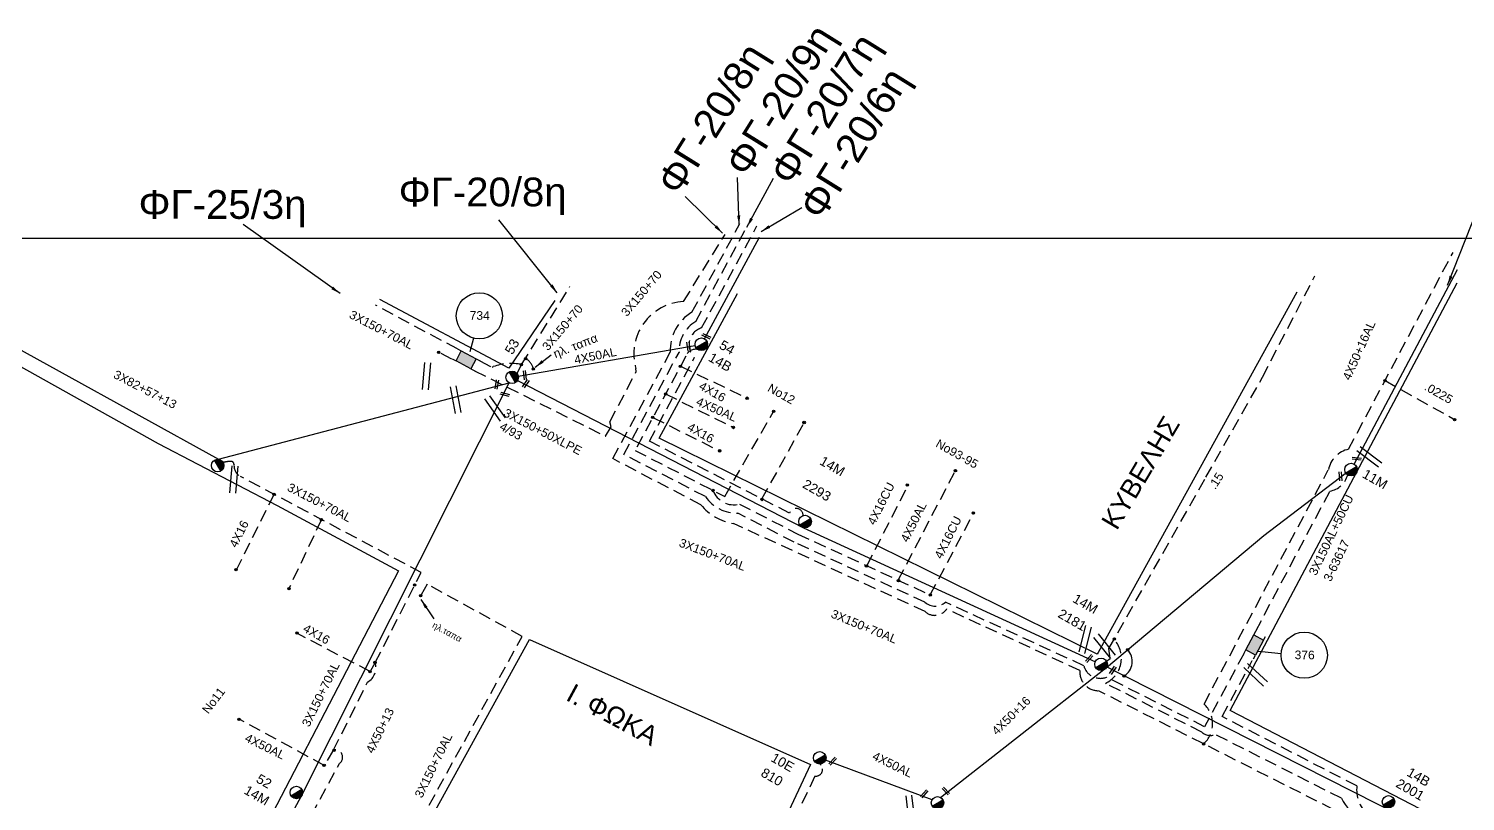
# Model space of a CAD drawing. Header units: millimetres. Extents: x 2087 to 5289, y 222 to 1137.
# Drawn here: x 2512.4 to 2662.3, y 730.5 to 811.2 of the extents above; entities that cross this region are included whole.
import ezdxf

# ---------------------------------------------------------------- set-up
doc = ezdxf.new("R2010")
doc.units = ezdxf.units.MM
doc.linetypes.add('DASHED', pattern=[19.05, 12.7, -6.35])
for name, color, linetype in [('Link Box 4 Διευθύνσεων', 7, 'Continuous'), ('Άγνωστα', 7, 'Continuous'), ('Γυμνά εναέρια ΧΤ και ΦΟΠ (3Φ)   4x50+16AL', 7, 'Continuous'), ('Εναέρια παροχή ΧΤ 4x16', 7, 'SYN_LINE'), ('Επιγραφές - Σχήματα', 7, 'Continuous'), ('Καλώδια ΧΤ   3x150+50CU', 7, 'DASHED'), ('Καλώδια ΧΤ   3x150+70 XLPE', 7, 'DASHED'), ('Καλώδια ΧΤ   3x150+70AL', 7, 'DASHED'), ('Καλώδια ΧΤ   3x150AL+50CU', 7, 'DASHED'), ('Καλώδια ΧΤ   4x50AL', 7, 'DASHED'), ('Μηχανική τομή', 7, 'Continuous'), ('Στύλος ΦΜ', 7, 'Continuous'), ('Στύλος ΦΜ @ 1', 7, 'Continuous'), ('Συνδέσεις', 7, 'Continuous'), ('Τομή', 7, 'Continuous'), ('Υπογεια καλωδια Παροχων ΧΤ 4Χ50', 7, 'DASHED'), ('Υπόβαθρο ΔΕΗ', 7, 'Continuous'), ('Υπόγεια καλώδια Παροχών ΧΤ   .0225', 7, 'DASHED'), ('Υπόγεια καλώδια Παροχών ΧΤ   .15', 7, 'DASHED'), ('Υπόγεια καλώδια Παροχών ΧΤ   4x16CU', 7, 'DASHED')]:
    doc.layers.add(name, color=color, linetype=linetype)
doc.styles.add('arial', font='arial.ttf')
doc.styles.get("Standard").update_dxf_attribs({"font": 'arial.ttf'})
doc.linetypes.add('SYN_LINE', pattern='A,0.5,-0.0001,["/\\/\\/\\/",Standard,S=0.1,R=0,X=0,Y=-0.05],-0.25', length=0.7501)
doc.dimstyles.new('ISO-25', dxfattribs={"dimtxt": 2.5, "dimasz": 2.5, "dimexe": 1.25, "dimexo": 0.625, "dimtad": 1, "dimtxsty": 'Standard', "dimcen": 2.5, "dimadec": 0, "dimazin": 0, "dimtfac": 1, "dimtmove": 0, "dimatfit": 3, "dimfxl": 1, "dimarcsym": 0})

# ---------------------------------------------------------------- blocks, each defined once
blk = doc.blocks.new('ΤΟΜΗ')
at = {"layer": 'Τομή', "ltscale": 40}
for p, q in [((-5.68, 0), (5.68, 0)), ((5.68, -2.33), (-5.68, -2.33))]:
    blk.add_line(p, q, dxfattribs=at)
blk = doc.blocks.new('ΜΗΧΑΝΙΚΗ ΤΟΜΗ')
at = {"layer": 'Μηχανική τομή', "ltscale": 40}
for p, q in [((-1.89, 0.78), (1.89, 0.78)), ((1.89, 0), (-1.89, 0))]:
    blk.add_line(p, q, dxfattribs=at)
blk = doc.blocks.new('ΥΠΑΡΧΩΝ ΤΣΙΜΕΝΤΕΝΙΟΣ ΣΤΥΛΟΣ')
at = {"layer": 'Στύλος ΦΜ'}
blk.add_hatch(color=7, dxfattribs=at).paths.add_polyline_path([(-1.29, -2.28, 0.574793), (2.62, 0, 0.268822), (1.3, 2.27)])
at = {"layer": 'Στύλος ΦΜ', "color": 7}
blk.add_line((-1.29, -2.28), (1.3, 2.27), dxfattribs=at)
blk.add_circle((0, 0), 2.62, dxfattribs=at)
at = {"layer": 'Στύλος ΦΜ', "flags": 4}
for tag, p in [('ΑΡΙΘΜΟΣ', (-4.68, 8.05)), ('ΤΥΠΟΣ', (-4.91, 3.03))]:
    blk.add_attdef(tag, p, '', height=4, dxfattribs=at)
blk = doc.blocks.new('LINK BOX 4 ΑΝΑΧΩΡΗΣΕΩΝ')
at = {"layer": 'Link Box 4 Διευθύνσεων', "ltscale": 40}
blk.add_hatch(color=256, dxfattribs=at).paths.add_polyline_path([(-3.54, 0), (-3.54, -4.67), (3.54, -4.67), (3.54, 0)])
for p, q in [((-3.54, 0), (-5.33, 0)), ((5.33, 0), (3.54, 0)), ((-3.54, -4.67), (-5.33, -4.67)), ((5.33, -4.67), (3.54, -4.67))]:
    blk.add_line(p, q, dxfattribs=at)
blk.add_lwpolyline([(-3.54, -4.67), (-3.54, 0), (3.54, 0), (3.54, -4.67)], close=True, dxfattribs=at)
blk = doc.blocks.new('_ΣΥΝΔΕΣΗ')
at = {"layer": 'Συνδέσεις', "linetype": 'SYN_LINE', "ltscale": 40}
blk.add_hatch(color=256, dxfattribs=at).paths.add_polyline_path([(0.5, -0.01, 1), (-0.5, -0.01, 1)])
at = {"layer": 'Συνδέσεις'}
blk.add_circle((0, -0.01), 0.5, dxfattribs=at)

msp = doc.modelspace()

# ---------------------------------------------------------------- linework, layer by layer
at = {"layer": 'Άγνωστα', "color": 62, "linetype": 'DASHED', "ltscale": 0.1}
msp.add_lwpolyline([(2588.9, 762.08), (2593.32, 770.1)], dxfattribs=at)
at = {"layer": 'Γυμνά εναέρια ΧΤ και ΦΟΠ (3Φ)   4x50+16AL', "color": 27, "linetype": 'Continuous', "ltscale": 0.1}
msp.add_lwpolyline([(2493.96, 786.15), (2507.18, 780.02), (2532.16, 766.23), (2562.52, 774.21)], dxfattribs=at)
at = {"layer": 'Γυμνά εναέρια ΧΤ και ΦΟΠ (3Φ)   4x50+16AL', "color": 5, "linetype": 'Continuous', "ltscale": 0.1}
msp.add_lwpolyline([(2650.72, 765.72), (2661.5, 786.04)], dxfattribs=at)
at = {"layer": 'Γυμνά εναέρια ΧΤ και ΦΟΠ (3Φ)   4x50+16AL', "color": 1, "linetype": 'Continuous', "ltscale": 0.1}
msp.add_lwpolyline([(2509.51, 648.45), (2510.26, 675.8), (2526.89, 705.19), (2540.84, 731.07), (2562.52, 774.21)], dxfattribs=at)
at = {"layer": 'Γυμνά εναέρια ΧΤ και ΦΟΠ (3Φ)   4x50+16AL', "color": 62, "linetype": 'Continuous', "ltscale": 0.1}
msp.add_lwpolyline([(2563.38, 774.46), (2593.25, 759.08), (2623.7, 745.08)], dxfattribs=at)
at = {"layer": 'Γυμνά εναέρια ΧΤ και ΦΟΠ (3Φ)   4x50+16AL', "color": 133, "ltscale": 40}
msp.add_lwpolyline([(2624.6, 744.28), (2624.87, 744.49), (2641.28, 758.27), (2649.92, 764.86)], dxfattribs=at)
at = {"layer": 'Γυμνά εναέρια ΧΤ και ΦΟΠ (3Φ)   4x50+16AL', "color": 133}
for points in [[(2607.54, 730.91), (2624.6, 744.28)], [(2690.38, 697.45), (2686.9, 701.78), (2671.65, 720.85), (2624.3, 744.81)], [(2606.65, 730.67), (2595.54, 734.81)]]:
    msp.add_lwpolyline(points, dxfattribs=at)
at = {"layer": 'Εναέρια παροχή ΧΤ 4x16', "color": 5, "linetype": 'DASHED', "ltscale": 0.1}
for points in [[(2537.96, 762.57), (2534.03, 754.7)], [(2542.91, 759.94), (2539.52, 752.74)]]:
    msp.add_lwpolyline(points, dxfattribs=at)
at = {"layer": 'Επιγραφές - Σχήματα'}
for points in [[(3200.59, 789.29), (3200.59, 789.29), (2106.58, 789.29), (2106.58, 238.36), (3200.59, 238.29)], [(2558.79, 778.88), (2558.39, 777.44)], [(2640.97, 746.11), (2640.63, 746.14)], [(2643.11, 745.92), (2641.07, 746.1)]]:
    msp.add_lwpolyline(points, dxfattribs=at)
for centre in [(2559.39, 781.21), (2645.51, 745.76)]:
    msp.add_circle(centre, 2.41, dxfattribs=at)
at = {"layer": 'Καλώδια ΧΤ   3x150+70 XLPE', "color": 173, "ltscale": 0.1}
for points in [[(2558.9, 775.47), (2558.9, 775.47), (2558.9, 775.47), (2572.55, 768.64), (2573.17, 769.62), (2573.03, 770.15), (2575.77, 775.39), (2575.73, 775.7, -0.482504), (2580.72, 782.71), (2585.04, 789.71)], [(2559.44, 776.5), (2560.72, 775.85), (2560.85, 775.9, -0.148861), (2563.81, 776.11, 0.112136)]]:
    msp.add_lwpolyline(points, format="xyb", dxfattribs=at)
msp.add_lwpolyline([(2563.34, 775.19), (2563.81, 776.11), (2568.85, 784.27), (2568.85, 784.27)], dxfattribs=at)
msp.add_arc((2563.32, 775.24), 1.77, 15.2504, 59.3689, dxfattribs=at)
at = {"layer": 'Καλώδια ΧΤ   3x150+70AL', "color": 5, "linetype": 'DASHED', "ltscale": 0.1}
msp.add_lwpolyline([(2695.5, 708.44, -0.700196), (2691.91, 708.22), (2674.02, 717.44, -0.305577), (2667.34, 719.96), (2653.46, 726.7, -0.154103), (2648.54, 729.65), (2624.03, 742.05, -0.437599), (2622.08, 744.17), (2608.17, 750.57, -0.456309), (2605.93, 750.32), (2585.92, 759.52, -0.186026), (2582.51, 761.48), (2573.32, 766.29), (2579.33, 777.41, -0.280642), (2581.59, 781.58), (2586.59, 790.85)], format="xyb", dxfattribs=at)
at = {"layer": 'Καλώδια ΧΤ   3x150+70AL', "color": 6, "linetype": 'DASHED', "ltscale": 0.1}
msp.add_lwpolyline([(2557.11, 777.75), (2548.54, 782.33)], dxfattribs=at)
at = {"layer": 'Καλώδια ΧΤ   3x150+70AL', "color": 6, "ltscale": 0.1}
msp.add_lwpolyline([(2556.53, 776.69), (2555.18, 777.38)], dxfattribs=at)
at = {"layer": 'Καλώδια ΧΤ   3x150+70AL', "color": 5, "ltscale": 0.1}
for points in [[(2548.52, 744.99), (2553.32, 754.4), (2534.46, 764.43, -0.295607), (2533.78, 765.66, 0.454771), (2533.43, 766.01, 0.038761), (2532.6, 765.89, -0.469235), (2532.16, 766.23, -1.040148)], [(2544.17, 735.86), (2547.73, 742.95), (2547.73, 742.95, 0.350185), (2548.52, 744.99, -1.628185)]]:
    msp.add_lwpolyline(points, format="xyb", dxfattribs=at)
at = {"layer": 'Καλώδια ΧΤ   3x150+70AL', "color": 151, "linetype": 'DASHED', "ltscale": 0.1}
msp.add_lwpolyline([(2552.32, 726.75), (2563.86, 747.72), (2553.93, 753.19), (2553.29, 752.03)], dxfattribs=at)
at = {"layer": 'Καλώδια ΧΤ   3x150+70AL', "color": 1, "ltscale": 0.1}
msp.add_lwpolyline([(2782.19, 721.22), (2792.95, 716.2), (2787.76, 705.09), (2787.66, 704.69, -0.283324), (2787.4, 702.34), (2783.82, 694.65), (2778.12, 683.51), (2773.43, 673.31), (2763.53, 653.76), (2739.72, 666.92), (2746.05, 679.33), (2698.01, 705.37, -0.515066), (2692.82, 709.07), (2690.6, 710.16), (2674.17, 718.53, -0.309705), (2668.07, 720.89), (2654.07, 727.69, -0.256701), (2649.39, 730.82), (2649.39, 730.82), (2636.24, 737.47, -0.273468), (2634.81, 737.73), (2624.76, 742.82, 0.497257), (2625.7, 747.35)], format="xyb", dxfattribs=at)
at = {"layer": 'Καλώδια ΧΤ   3x150+70AL', "color": 27, "ltscale": 0.1}
msp.add_lwpolyline([(2781.92, 720.67), (2791.92, 715.83), (2786.49, 704.73, -0.354042), (2786.58, 702.95), (2781.53, 692.62), (2776.8, 682.86), (2773.43, 675.58), (2767.69, 664.04), (2762.88, 655.29, -0.228439), (2761.99, 656.32), (2751.69, 661.85), (2744.89, 665.79), (2741.17, 667.57), (2747.31, 679.86), (2698.73, 706.26, -0.518115), (2693.46, 709.5), (2673.94, 719.92, -0.388949), (2669.24, 721.21), (2655.13, 728.4, -0.517607), (2651, 732.1), (2636.95, 739.35), (2640.08, 745.2), (2640.08, 745.2)], format="xyb", dxfattribs=at)
at = {"layer": 'Καλώδια ΧΤ   3x150+70AL', "color": 133, "ltscale": 0.1}
msp.add_lwpolyline([(2594.96, 734.39), (2595.07, 734.26, -0.686765), (2594.43, 733.14), (2585.1, 713.56), (2581.09, 704.69), (2572.98, 707.97)], format="xyb", dxfattribs=at)
at = {"layer": 'Καλώδια ΧΤ   3x150AL+50CU', "color": 62, "linetype": 'DASHED', "ltscale": 0.1}
for points in [[(2593.2, 760.34, 0.847983), (2591.77, 760.6), (2577.14, 768.13), (2581.87, 776.88, -0.59267), (2582.6, 779.94), (2588.37, 790.61)], [(2582.23, 777.68, 0.391732), (2580.95, 776.98), (2575.65, 767.16), (2585.01, 762.34), (2590.11, 771.23)], [(2583.78, 762.97, 0.385012), (2586.55, 761.55), (2592.63, 758.42), (2606.47, 752.06)]]:
    msp.add_lwpolyline(points, format="xyb", dxfattribs=at)
at = {"layer": 'Καλώδια ΧΤ   3x150AL+50CU', "color": 133, "linetype": 'DASHED', "ltscale": 0.1}
for points in [[(2639.19, 745.92), (2635.11, 738.28), (2624.87, 743.46, -0.438723), (2622.49, 744.66), (2608.05, 751.3, -0.384527), (2605.91, 751.29), (2592.26, 757.56), (2586.38, 760.59, -0.252649), (2583, 762.33), (2574.47, 766.72), (2580.24, 777.38, -0.271879), (2581.99, 780.63), (2587.16, 790.2)], [(2640.44, 748.27), (2648.19, 762.9, 0.285083), (2650.05, 764.59)]]:
    msp.add_lwpolyline(points, format="xyb", dxfattribs=at)
at = {"layer": 'Καλώδια ΧΤ   3x150AL+50CU', "color": 5, "linetype": 'DASHED', "ltscale": 0.1}
for points in [[(2635, 736.5, 0.438798), (2635.05, 740.66), (2648.02, 765.12, -0.293271), (2650.14, 767.28), (2661.04, 787.83)], [(2533.71, 715.95), (2534.64, 715.62), (2544.8, 734.46, 0.809388), (2544.17, 735.86)]]:
    msp.add_lwpolyline(points, format="xyb", dxfattribs=at)
at = {"layer": 'Καλώδια ΧΤ   4x50AL', "color": 62, "linetype": 'Continuous', "ltscale": 0.1}
for points in [[(2582.9, 778.8), (2588.63, 789.41)], [(2563.46, 774.92), (2581.92, 778.12)]]:
    msp.add_lwpolyline(points, dxfattribs=at)
at = {"layer": 'Καλώδια ΧΤ   4x50AL', "color": 5, "ltscale": 0.1}
msp.add_lwpolyline([(2544.17, 735.86), (2543.19, 734.25), (2534.39, 739.04)], dxfattribs=at)
at = {"layer": 'Υπογεια καλωδια Παροχων ΧΤ 4Χ50', "color": 62, "linetype": 'DASHED', "ltscale": 0.1}
for points in [[(2578.83, 773.05), (2585.98, 769.52)], [(2603.13, 753.59), (2609.1, 765.07)]]:
    msp.add_lwpolyline(points, dxfattribs=at)
at = {"layer": 'Υπόβαθρο ΔΕΗ'}
for points in [[(2721.82, 785.21), (2684.95, 715.52), (2637.77, 739.99), (2661.46, 784.66)], [(2567.28, 782.82), (2562.46, 775.74), (2549.01, 782.93)], [(2644.72, 783.67), (2623.98, 746.04), (2623.89, 745.88), (2578.18, 768.43), (2578.18, 768.43), (2578.18, 768.43), (2578.18, 768.43), (2586.35, 783.55)], [(2507.1, 778.36), (2507.1, 778.36), (2507.1, 778.36), (2525.87, 767.87), (2538.28, 761.39), (2550.96, 754.59), (2531.92, 717.93)], [(2593.97, 734.34), (2576.05, 696.02), (2558.69, 703.94), (2544.8, 711.36), (2564.64, 747.41), (2564.64, 747.41), (2593.97, 734.34)]]:
    msp.add_lwpolyline(points, dxfattribs=at)
msp.add_arc((2625.78, 745.12), 1.78, 301.2339, 43.4361, dxfattribs=at)
at = {"layer": 'Υπόγεια καλώδια Παροχών ΧΤ   .0225', "color": 5, "ltscale": 0.1}
msp.add_lwpolyline([(2653.94, 774.44), (2661.26, 770.34)], dxfattribs=at)
at = {"layer": 'Υπόγεια καλώδια Παροχών ΧΤ   .15', "color": 1, "ltscale": 0.1}
msp.add_lwpolyline([(2624.86, 745.14), (2625.24, 745.42), (2625.11, 746.45), (2635.24, 764.34), (2641.16, 774.82), (2646.62, 785.4)], dxfattribs=at)
at = {"layer": 'Υπόγεια καλώδια Παροχών ΧΤ   4x16CU', "color": 62, "linetype": 'DASHED', "ltscale": 0.1}
for points in [[(2580.39, 775.94), (2587.32, 772.63)], [(2577.5, 770.6), (2584.53, 767.08)], [(2599.86, 755.1), (2604.15, 763.51)], [(2606.47, 752.06), (2610.98, 760.6)]]:
    msp.add_lwpolyline(points, dxfattribs=at)
at = {"layer": 'Υπόγεια καλώδια Παροχών ΧΤ   4x16CU', "color": 5, "linetype": 'DASHED', "ltscale": 0.1}
msp.add_lwpolyline([(2548.52, 744.99), (2548.01, 744.06), (2540.33, 748.05)], dxfattribs=at)

# ---------------------------------------------------------------- block references
at = {"layer": 'Link Box 4 Διευθύνσεων', "xscale": 0.2499999999999999, "yscale": 0.2499999999999999, "zscale": 0.2499999999999999}
for p, rotation in [((2557.74, 776.1), 151.9502259733656), ((2640.85, 746.55), 242.1523845357608)]:
    msp.add_blockref('LINK BOX 4 ΑΝΑΧΩΡΗΣΕΩΝ', p, dxfattribs=dict(at, rotation=rotation))
at = {"layer": 'Μηχανική τομή'}
for p, xscale, yscale, zscale, rotation in [((2581.32, 778.02), 0.2499999999999993, 0.2499999999999993, 0.2499999999999993, 98.6776977377422), ((2583.14, 779.17), 0.2499999999999993, 0.2499999999999993, 0.2499999999999993, 154.25985425512), ((2564.05, 775.01), 0.2499999999999994, 0.2499999999999994, 0.2499999999999994, 276.297960377156), ((2561.12, 774.06), 0.2499999999999993, 0.2499999999999993, 0.2499999999999993, 260.3310002155634), ((2564.17, 774.18), 0.2499999999999993, 0.2499999999999993, 0.2499999999999993, 235.9127081295011), ((2562.09, 773.11), 0.2499999999999993, 0.2499999999999993, 0.2499999999999993, 165.1317934022535), ((2650.98, 766.19), 0.2499999999999993, 0.2499999999999993, 0.2499999999999993, 354.4003312364238), ((2649.4, 764.46), 0.2499999999999993, 0.2499999999999993, 0.2499999999999993, 94.13799309414917), ((2623.12, 745.35), 0.2499999999999993, 0.2499999999999993, 0.2499999999999993, 47.70886254215706), ((2625.45, 744.24), 0.2499999999999993, 0.2499999999999993, 0.2499999999999993, 235.9127081295011), ((2596.35, 734.63), 0.2499999999999994, 0.2499999999999994, 0.2499999999999994, 47.57940329920083), ((2608.02, 731.51), 0.2499999999999994, 0.2499999999999994, 0.2499999999999994, 313.3477395774492), ((2605.75, 731.36), 0.2499999999999993, 0.2499999999999993, 0.2499999999999993, 227.579403299214)]:
    msp.add_blockref('ΜΗΧΑΝΙΚΗ ΤΟΜΗ', p, dxfattribs=dict(at, xscale=xscale, yscale=yscale, zscale=zscale, rotation=rotation))
at = {"layer": 'Στύλος ΦΜ @ 1', "ltscale": 40}
ref = msp.add_blockref('ΥΠΑΡΧΩΝ ΤΣΙΜΕΝΤΕΝΙΟΣ ΣΤΥΛΟΣ', (2562.82, 774.79), dxfattribs=dict(at, xscale=0.2499999999999999, yscale=0.2499999999999999, zscale=0.2499999999999999, rotation=60.18283467489158))
ref.add_attrib('ΤΥΠΟΣ', '53', (2562.85, 777.08), dxfattribs={"layer": 'Στύλος ΦΜ', "height": 1, "rotation": 60.1828, "flags": 4})
ref = msp.add_blockref('ΥΠΑΡΧΩΝ ΤΣΙΜΕΝΤΕΝΙΟΣ ΣΤΥΛΟΣ', (2582.57, 778.24), dxfattribs=dict(at, xscale=0.2499999999999999, yscale=0.2499999999999999, zscale=0.2499999999999999, rotation=330.1757056746846))
ref.add_attrib('ΤΥΠΟΣ', '54', (2584.34, 777.87), dxfattribs={"layer": 'Στύλος ΦΜ', "height": 1, "rotation": 330.1757, "flags": 4})
ref.add_attrib('ΑΡΙΘΜΟΣ', '14B', (2583.21, 776.56), dxfattribs={"layer": 'Στύλος ΦΜ', "height": 1, "rotation": 330.1757, "flags": 4})
at = {"layer": 'Στύλος ΦΜ @ 1', "ltscale": 40, "xscale": 0.2499999999999999, "yscale": 0.2499999999999999, "zscale": 0.2499999999999999, "rotation": 60.18283467489158}
msp.add_blockref('ΥΠΑΡΧΩΝ ΤΣΙΜΕΝΤΕΝΙΟΣ ΣΤΥΛΟΣ', (2532.07, 765.57), dxfattribs=at)
at = {"layer": 'Στύλος ΦΜ @ 1', "ltscale": 40}
ref = msp.add_blockref('ΥΠΑΡΧΩΝ ΤΣΙΜΕΝΤΕΝΙΟΣ ΣΤΥΛΟΣ', (2593.4, 759.72), dxfattribs=dict(at, xscale=0.2499999999999999, yscale=0.2499999999999999, zscale=0.2499999999999999, rotation=330.1757056746846))
ref.add_attrib('ΤΥΠΟΣ', '14M', (2594.82, 765.75), dxfattribs={"layer": 'Στύλος ΦΜ', "height": 1, "rotation": 330.1757, "flags": 4})
ref.add_attrib('ΑΡΙΘΜΟΣ', '2293', (2593.04, 763.33), dxfattribs={"layer": 'Στύλος ΦΜ', "height": 1, "rotation": 330.1757, "flags": 4})
ref = msp.add_blockref('ΥΠΑΡΧΩΝ ΤΣΙΜΕΝΤΕΝΙΟΣ ΣΤΥΛΟΣ', (2650.4, 765.15), dxfattribs=dict(at, xscale=0.2499999999999999, yscale=0.2499999999999999, zscale=0.2499999999999999, rotation=330.1757056746846))
ref.add_attrib('ΤΥΠΟΣ', '11Μ', (2651.48, 764.39), dxfattribs={"layer": 'Στύλος ΦΜ', "height": 1, "rotation": 330.1757, "flags": 4})
ref = msp.add_blockref('ΥΠΑΡΧΩΝ ΤΣΙΜΕΝΤΕΝΙΟΣ ΣΤΥΛΟΣ', (2624.3, 744.81), dxfattribs=dict(at, xscale=0.2499999999999999, yscale=0.2499999999999999, zscale=0.2499999999999999, rotation=330.1757056746846))
ref.add_attrib('ΤΥΠΟΣ', '14M', (2621.24, 751.37), dxfattribs={"layer": 'Στύλος ΦΜ', "height": 1, "rotation": 330.1757, "flags": 4})
ref.add_attrib('ΑΡΙΘΜΟΣ', '2181', (2619.7, 749.79), dxfattribs={"layer": 'Στύλος ΦΜ', "height": 1, "rotation": 330.1757, "flags": 4})
ref = msp.add_blockref('ΥΠΑΡΧΩΝ ΤΣΙΜΕΝΤΕΝΙΟΣ ΣΤΥΛΟΣ', (2594.93, 735.04), dxfattribs=dict(at, xscale=0.2499999999999999, yscale=0.2499999999999999, zscale=0.2499999999999999, rotation=330.1757056746846))
ref.add_attrib('ΤΥΠΟΣ', '10E', (2589.73, 734.75), dxfattribs={"layer": 'Στύλος ΦΜ', "height": 1, "rotation": 330.1757, "flags": 4})
ref.add_attrib('ΑΡΙΘΜΟΣ', '810', (2588.69, 733.19), dxfattribs={"layer": 'Στύλος ΦΜ', "height": 1, "rotation": 330.1757, "flags": 4})
ref = msp.add_blockref('ΥΠΑΡΧΩΝ ΤΣΙΜΕΝΤΕΝΙΟΣ ΣΤΥΛΟΣ', (2540.29, 731.42), dxfattribs=dict(at, xscale=0.2499999999999999, yscale=0.2499999999999999, zscale=0.2499999999999999, rotation=330.1757056746846))
ref.add_attrib('ΤΥΠΟΣ', '52', (2536, 732.55), dxfattribs={"layer": 'Στύλος ΦΜ', "height": 1, "rotation": 330.1757, "flags": 4})
ref.add_attrib('ΑΡΙΘΜΟΣ', '14M', (2534.73, 731.36), dxfattribs={"layer": 'Στύλος ΦΜ', "height": 1, "rotation": 330.1757, "flags": 4})
ref = msp.add_blockref('ΥΠΑΡΧΩΝ ΤΣΙΜΕΝΤΕΝΙΟΣ ΣΤΥΛΟΣ', (2654.3, 730.45), dxfattribs=dict(at, xscale=0.2499999999999999, yscale=0.2499999999999999, zscale=0.2499999999999999, rotation=330.1757056746846))
ref.add_attrib('ΤΥΠΟΣ', '14B', (2656.12, 733.23), dxfattribs={"layer": 'Στύλος ΦΜ', "height": 1, "rotation": 330.1757, "flags": 4})
ref.add_attrib('ΑΡΙΘΜΟΣ', '2001', (2654.98, 732.06), dxfattribs={"layer": 'Στύλος ΦΜ', "height": 1, "rotation": 330.1757, "flags": 4})
ref = msp.add_blockref('ΥΠΑΡΧΩΝ ΤΣΙΜΕΝΤΕΝΙΟΣ ΣΤΥΛΟΣ', (2607.22, 730.34), dxfattribs=dict(at, xscale=0.2499999999999999, yscale=0.2499999999999999, zscale=0.2499999999999999, rotation=330.1757056746846))
ref.add_attrib('ΤΥΠΟΣ', '14ΛB', (2607.81, 727.46), dxfattribs={"layer": 'Στύλος ΦΜ', "height": 1, "rotation": 330.1757, "flags": 4})
at = {"layer": 'Συνδέσεις', "xscale": 0.25, "yscale": 0.25, "zscale": 0.25}
for p in [(2555.16, 777.4), (2564.24, 776.73), (2563.79, 776.11), (2565.02, 775.67), (2580.39, 775.94), (2653.94, 774.44), (2578.83, 773.05), (2587.35, 772.61), (2590.11, 771.23), (2577.5, 770.6), (2585.91, 769.55), (2593.3, 770.07), (2661.2, 770.38), (2584.47, 767.11), (2609.1, 765.04), (2604.07, 763.53), (2537.95, 762.58), (2583.78, 762.97), (2588.91, 762.03), (2610.96, 760.62), (2542.91, 759.93), (2534, 754.71), (2599.81, 755.09), (2552.64, 753.11), (2603.15, 753.55), (2539.53, 752.7), (2553.26, 751.97), (2606.47, 752.06), (2540.36, 748.07), (2625.69, 747.47), (2627.08, 746.34), (2547.99, 744.05), (2548.51, 745), (2626.71, 743.59), (2534.3, 739.06), (2635, 736.5), (2544.21, 735.83), (2543.19, 734.25)]:
    msp.add_blockref('_ΣΥΝΔΕΣΗ', p, dxfattribs=at)
at = {"layer": 'Τομή'}
for p, xscale, yscale, zscale, rotation in [((2554.16, 774.88), 0.25, 0.25, 0.25, 265.3089754000533), ((2557.21, 772.5), 0.25, 0.25, 0.25, 280.492046046382), ((2561.27, 771.71), 0.25, 0.25, 0.25, 305.3209113965573), ((2652.47, 766.72), 0.25, 0.25, 0.25, 323.0640837605742), ((2534.06, 764.09), 0.25, 0.25, 0.25, 264.964155349242), ((2622.92, 747.33), 0.2499999999999999, 0.2499999999999999, 0.2499999999999999, 255.5598483767352), ((2624.89, 746.88), 0.2499999999999999, 0.2499999999999999, 0.2499999999999999, 309.0191012591237), ((2640.63, 743.94), 0.2499999999999999, 0.2499999999999999, 0.2499999999999999, 316.850321532635), ((2604.68, 729.73), 0.2499999999999999, 0.2499999999999999, 0.2499999999999999, 276.7292291340471)]:
    msp.add_blockref('ΤΟΜΗ', p, dxfattribs=dict(at, xscale=xscale, yscale=yscale, zscale=zscale, rotation=rotation))

# ---------------------------------------------------------------- texts
at = {"ltscale": 40, "attachment_point": 1, "style": 'arial'}
for s, insert, char_height, width, rotation in [('KYBEΛHΣ', (2624.22, 759.73), 2, 21.1415, 59.3424), ('ηλ.ταπα', (2554.73, 749.28), 0.668, 7.0638, 331.5311), ('I. {\\fArial|b0|i0|c204|p34;Ф}ΩKA', (2569.26, 742.89), 2, 21.1415, 331.5311)]:
    msp.add_mtext(s, dxfattribs=dict(at, insert=insert, char_height=char_height, width=width, rotation=rotation))
at = {"layer": 'Άγνωστα', "ltscale": 40, "char_height": 0.9, "attachment_point": 1, "style": 'arial'}
for s, insert, width, rotation in [('ηλ. ταπα', (2567, 777.62), 5.5481, 21.3334), ('3X82+57+13', (2521.52, 775.58), 69.1904, 332.5202), ('Νο12', (2589.84, 774.18), 69.1904, 330.5769), ('3X150+50XLPE', (2562.25, 771.58), 69.1904, 332.5202), ('4/93', (2561.86, 770.17), 5.5481, 330.5769), ('Νο93-95', (2607.39, 768.37), 69.1904, 330.5769), ('3-63617', (2647.47, 753.76), 69.1904, 64.4012), ('Νο11', (2530.38, 740.11), 5.5481, 52.6463), ('4X50+16', (2612.79, 737.98), 69.1904, 44.7741), ('4X50+13', (2547.49, 735.82), 69.1904, 63.8674)]:
    msp.add_mtext(s, dxfattribs=dict(at, insert=insert, width=width, rotation=rotation))
at = {"layer": 'Γυμνά εναέρια ΧΤ και ΦΟΠ (3Φ)   4x50+16AL', "ltscale": 40, "insert": (2649.47, 774.76), "char_height": 0.9, "width": 69.1904, "attachment_point": 1, "rotation": 66.0513, "style": 'arial'}
msp.add_mtext('4X50+16AL', dxfattribs=at)
at = {"layer": 'Εναέρια παροχή ΧΤ 4x16', "ltscale": 40, "char_height": 0.9, "attachment_point": 1, "style": 'arial'}
for insert, width, rotation in [((2582.67, 774.4), 69.1904, 330.5769), ((2581.45, 770.11), 69.1904, 330.5769), ((2533.24, 757.32), 69.1904, 63.5876), ((2541.34, 749.08), 5.5481, 330.5769)]:
    msp.add_mtext('4X16', dxfattribs=dict(at, insert=insert, width=width, rotation=rotation))
at = {"layer": 'Επιγραφές - Σχήματα', "ltscale": 40, "char_height": 3, "width": 21.1415, "attachment_point": 1, "rotation": 58.0727, "style": 'arial'}
for s, insert in [('ΦΓ-20/9η', (2584.85, 797.09)), ('ΦΓ-20/7η', (2589.51, 796.17)), ('ΦΓ-20/8η', (2577.74, 795.16)), ('ΦΓ-20/6η', (2592.59, 792.59))]:
    msp.add_mtext(s, dxfattribs=dict(at, insert=insert))
at = {"layer": 'Επιγραφές - Σχήματα', "ltscale": 40, "char_height": 3, "width": 21.1415, "attachment_point": 1, "style": 'arial'}
for s, insert in [('ΦΓ-20/8η', (2550.97, 795.65)), ('ΦΓ-25/3η', (2523.81, 794.34))]:
    msp.add_mtext(s, dxfattribs=dict(at, insert=insert))
at = {"layer": 'Επιγραφές - Σχήματα', "char_height": 0.9, "width": 8.5591, "attachment_point": 1, "rotation": 359.4102}
for s, insert in [('734', (2558.39, 781.71)), ('376', (2644.51, 746.25))]:
    msp.add_mtext(s, dxfattribs=dict(at, insert=insert))
at = {"layer": 'Καλώδια ΧΤ   3x150+50CU', "ltscale": 40, "insert": (2645.94, 754.4), "char_height": 0.9, "width": 69.1904, "attachment_point": 1, "rotation": 64.4012, "style": 'arial'}
msp.add_mtext('3X150AL+50CU', dxfattribs=at)
at = {"layer": 'Καλώδια ΧΤ   3x150+70 XLPE', "ltscale": 40, "char_height": 0.9, "width": 69.1904, "attachment_point": 1, "rotation": 49.7801, "style": 'arial'}
for insert in [(2574.11, 781.65), (2565.87, 778.07)]:
    msp.add_mtext('3X150+70', dxfattribs=dict(at, insert=insert))
at = {"layer": 'Καλώδια ΧΤ   3x150+70AL', "ltscale": 40, "char_height": 0.9, "width": 69.1904, "attachment_point": 1, "style": 'arial'}
for insert, rotation in [((2546.14, 781.84), 332.5202), ((2539.67, 763.8), 332.5202), ((2580.48, 757.99), 339.1828), ((2596.36, 750.57), 337.6367), ((2540.82, 738.59), 63.8674), ((2552.59, 731.16), 63.8674)]:
    msp.add_mtext('3X150+70AL', dxfattribs=dict(at, insert=insert, rotation=rotation))
at = {"layer": 'Καλώδια ΧΤ   4x50AL', "ltscale": 40, "char_height": 0.9, "width": 69.1904, "attachment_point": 1, "style": 'arial'}
for insert, rotation in [((2569.22, 777.04), 11.4206), ((2582.3, 772.76), 336.083), ((2603.32, 757.88), 63.4792), ((2535.22, 737.62), 333.8234), ((2600.73, 735.73), 333.8234)]:
    msp.add_mtext('4X50AL', dxfattribs=dict(at, insert=insert, rotation=rotation))
at = {"layer": 'Υπόγεια καλώδια Παροχών ΧΤ   .0225', "ltscale": 40, "insert": (2658.4, 774.31), "char_height": 0.9, "width": 69.1904, "attachment_point": 1, "rotation": 330.5769, "style": 'arial'}
msp.add_mtext('.0225', dxfattribs=at)
at = {"layer": 'Υπόγεια καλώδια Παροχών ΧΤ   .15', "ltscale": 40, "insert": (2635.45, 763.48), "char_height": 0.9, "width": 69.1904, "attachment_point": 1, "rotation": 57.6396, "style": 'arial'}
msp.add_mtext('.15', dxfattribs=at)
at = {"layer": 'Υπόγεια καλώδια Παροχών ΧΤ   4x16CU', "ltscale": 40, "char_height": 0.9, "width": 69.1904, "attachment_point": 1, "rotation": 63.4792, "style": 'arial'}
for insert in [(2599.86, 759.67), (2606.85, 756.14)]:
    msp.add_mtext('4X16CU', dxfattribs=dict(at, insert=insert))

# ---------------------------------------------------------------- leaders
at = {"layer": 'Επιγραφές - Σχήματα', "ltscale": 40}
for points in [[(2586.5, 790.69), (2586.35, 795.66)], [(2587.33, 790.48), (2590.1, 795.58)], [(2584.79, 789.84), (2580.89, 793.67)], [(2660.47, 784.41), (2664.21, 793.92)], [(2588.81, 790.02), (2593.05, 792.52)], [(2544.85, 783.54), (2534.72, 790.76)], [(2567.53, 783.61), (2561.42, 791.24)], [(2565.21, 775.83), (2566.9, 777.14)], [(2553.3, 751.57), (2554.63, 749.56)]]:
    msp.add_leader(points, dimstyle='ISO-25', override={"dimasz": 1, "dimtad": 0}, dxfattribs=at)

doc.saveas('drawing.dxf')
